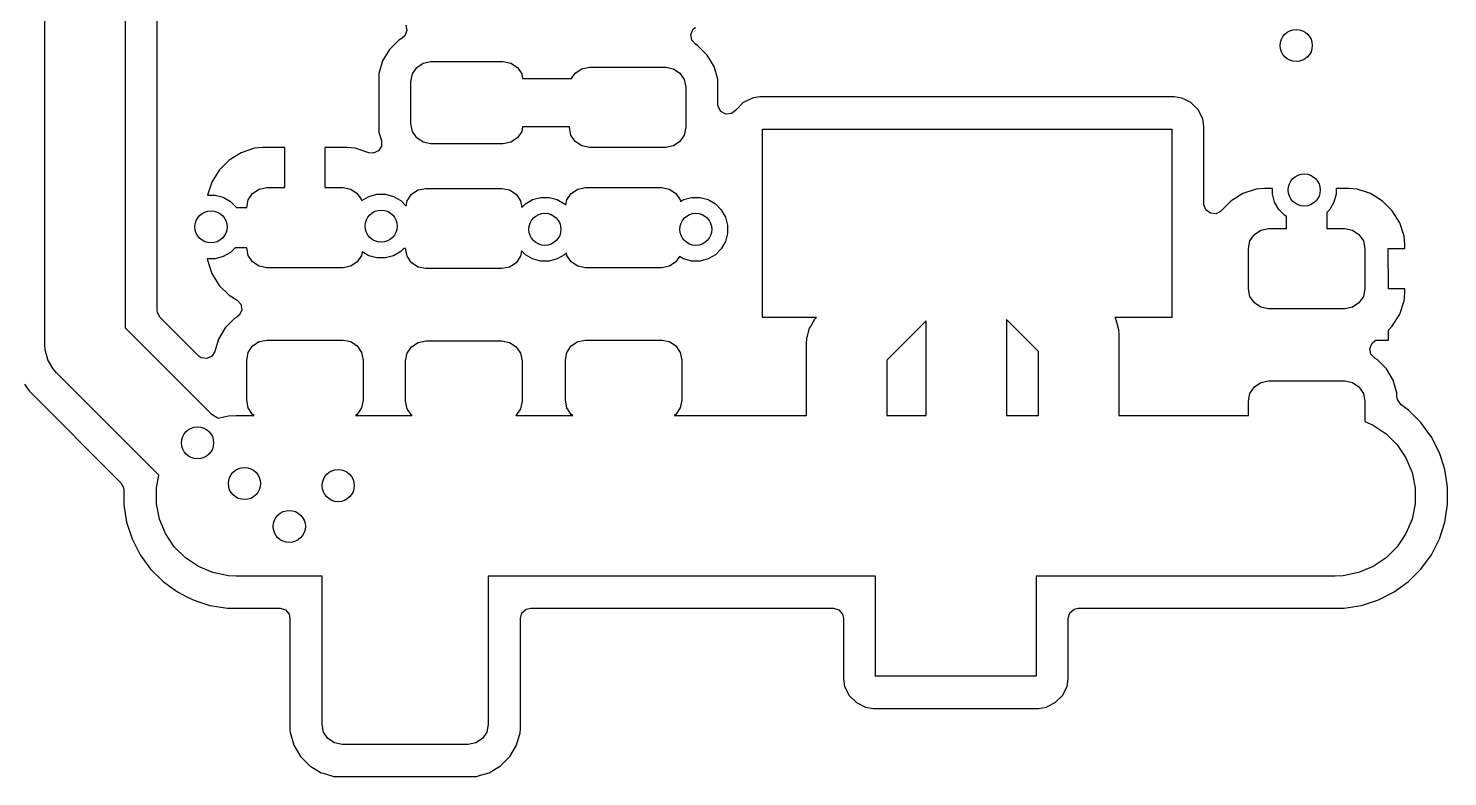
# Model space of a CAD drawing. Extents: x 0.71 to 7.56, y -5.16 to -0.79.
# Drawn here: x 6.032 to 6.728, y -2.327 to -1.96 of the extents above; entities that cross this region are included whole.
import ezdxf

# ---------------------------------------------------------------- set-up
doc = ezdxf.new("R2010")
doc.units = 0
doc.header["$MEASUREMENT"] = 0
doc.layers.add('BLACK', color=7, linetype='CONTINUOUS')

msp = doc.modelspace()

# ---------------------------------------------------------------- linework, layer by layer
at = {"layer": 'BLACK', "linetype": 'CONTINUOUS'}
for p, q in [((6.03976, -2.11519), (6.03976, -1.91122)), ((6.07913, -1.91122), (6.07913, -2.10704)), ((6.0949, -2.04606), (6.0949, -1.93177)), ((6.21736, -1.96114), (6.21631, -1.96369)), ((6.21687, -1.95844), (6.21736, -1.96114)), ((6.3566, -1.96319), (6.35765, -1.96064)), ((6.35765, -1.96064), (6.35889, -1.95955)), ((6.21331, -1.96582), (6.20874, -1.9704)), ((6.21499, -1.96483), (6.21331, -1.96582)), ((6.21331, -1.96582), (6.21331, -1.96582)), ((6.21631, -1.96369), (6.21499, -1.96483)), ((6.35709, -1.96589), (6.3566, -1.96319)), ((6.35897, -1.9679), (6.35709, -1.96589)), ((6.36011, -1.96858), (6.35897, -1.9679)), ((6.36469, -1.97315), (6.36011, -1.96858)), ((6.36011, -1.96858), (6.36011, -1.96858)), ((6.36011, -1.96858), (6.36011, -1.96858)), ((6.20544, -1.97597), (6.20364, -1.98218)), ((6.20874, -1.9704), (6.20544, -1.97597)), ((6.20544, -1.97597), (6.20544, -1.97597)), ((6.20874, -1.9704), (6.20874, -1.9704)), ((6.22537, -1.97713), (6.22913, -1.97638)), ((6.22913, -1.97638), (6.26457, -1.97638)), ((6.26457, -1.97638), (6.26833, -1.97713)), ((6.36798, -1.97872), (6.36469, -1.97315)), ((6.36469, -1.97315), (6.36469, -1.97315)), ((6.36469, -1.97315), (6.36469, -1.97315)), ((6.20364, -1.98218), (6.20352, -1.98363)), ((6.20352, -1.98363), (6.20352, -2.00948)), ((6.20364, -1.98218), (6.20364, -1.98218)), ((6.21929, -1.98622), (6.22004, -1.98245)), ((6.22004, -1.98245), (6.22217, -1.97926)), ((6.22217, -1.97926), (6.22537, -1.97713)), ((6.26833, -1.97713), (6.27153, -1.97926)), ((6.27153, -1.97926), (6.27366, -1.98245)), ((6.27366, -1.98245), (6.27412, -1.98474)), ((6.29811, -1.98474), (6.29993, -1.98202)), ((6.29993, -1.98202), (6.30312, -1.97988)), ((6.30312, -1.97988), (6.30689, -1.97913)), ((6.30689, -1.97913), (6.34429, -1.97913)), ((6.34429, -1.97913), (6.34806, -1.97988)), ((6.34806, -1.97988), (6.35125, -1.98202)), ((6.35125, -1.98202), (6.35338, -1.98521)), ((6.36979, -1.98494), (6.36798, -1.97872)), ((6.36798, -1.97872), (6.36798, -1.97872)), ((6.36798, -1.97872), (6.36798, -1.97872)), ((6.21929, -2.00689), (6.21929, -1.98622)), ((6.27412, -1.98474), (6.29811, -1.98474)), ((6.35338, -1.98521), (6.35413, -1.98898)), ((6.35413, -1.98898), (6.35413, -2.00866)), ((6.3699, -1.98639), (6.36979, -1.98494)), ((6.36979, -1.98494), (6.36979, -1.98494)), ((6.3699, -1.99731), (6.3699, -1.98639)), ((6.3699, -1.98639), (6.3699, -1.98639)), ((6.37003, -1.99842), (6.3699, -1.99731)), ((6.38235, -1.99653), (6.37882, -2.00007)), ((6.3868, -1.99427), (6.38235, -1.99653)), ((6.38235, -1.99653), (6.38235, -1.99653)), ((6.38235, -1.99653), (6.38235, -1.99653)), ((6.3873, -1.99419), (6.3868, -1.99427)), ((6.39049, -1.99368), (6.3873, -1.99419)), ((6.59376, -1.99368), (6.39049, -1.99368)), ((6.59745, -1.99427), (6.59376, -1.99368)), ((6.59888, -1.99499), (6.59745, -1.99427)), ((6.6019, -1.99653), (6.59888, -1.99499)), ((6.60543, -2.00007), (6.6019, -1.99653)), ((6.6019, -1.99653), (6.6019, -1.99653)), ((6.6019, -1.99653), (6.6019, -1.99653)), ((6.37138, -2.00081), (6.37003, -1.99842)), ((6.37381, -2.0021), (6.37138, -2.00081)), ((6.37655, -2.00186), (6.37381, -2.0021)), ((6.37854, -2.00033), (6.37655, -2.00186)), ((6.37855, -2.00034), (6.37854, -2.00033)), ((6.37859, -2.00029), (6.37855, -2.00034)), ((6.37873, -2.00018), (6.37859, -2.00029)), ((6.37882, -2.00007), (6.37873, -2.00018)), ((6.60544, -2.00007), (6.60543, -2.00007)), ((6.60543, -2.00007), (6.60543, -2.00007)), ((6.6077, -2.00452), (6.60544, -2.00007)), ((6.60829, -2.00821), (6.6077, -2.00452)), ((6.20352, -2.00948), (6.20364, -2.01093)), ((6.20364, -2.01093), (6.20364, -2.01093)), ((6.20364, -2.01093), (6.20485, -2.01511)), ((6.22004, -2.01066), (6.21929, -2.00689)), ((6.22217, -2.01385), (6.22004, -2.01066)), ((6.27366, -2.01066), (6.27153, -2.01385)), ((6.27412, -2.00837), (6.27366, -2.01066)), ((6.29705, -2.00837), (6.27412, -2.00837)), ((6.29705, -2.00866), (6.29705, -2.00837)), ((6.2978, -2.01243), (6.29705, -2.00866)), ((6.35413, -2.00866), (6.35338, -2.01243)), ((6.39173, -2.10197), (6.39173, -2.00945)), ((6.39173, -2.00945), (6.59252, -2.00945)), ((6.59252, -2.00945), (6.59252, -2.10197)), ((6.60829, -2.04624), (6.60829, -2.00821)), ((6.60829, -2.00821), (6.60829, -2.00821)), ((6.14665, -2.0185), (6.14261, -2.01892)), ((6.15748, -2.0185), (6.14665, -2.0185)), ((6.14665, -2.0185), (6.14665, -2.0185)), ((6.15748, -2.03819), (6.15748, -2.0185)), ((6.18799, -2.0185), (6.17717, -2.0185)), ((6.17717, -2.0185), (6.17717, -2.03819)), ((6.19204, -2.01892), (6.18799, -2.0185)), ((6.20484, -2.01786), (6.20335, -2.02017)), ((6.20485, -2.01511), (6.20484, -2.01786)), ((6.22537, -2.01598), (6.22217, -2.01385)), ((6.22913, -2.01673), (6.22537, -2.01598)), ((6.26457, -2.01673), (6.22913, -2.01673)), ((6.26833, -2.01598), (6.26457, -2.01673)), ((6.27153, -2.01385), (6.26833, -2.01598)), ((6.29993, -2.01562), (6.2978, -2.01243)), ((6.30312, -2.01775), (6.29993, -2.01562)), ((6.30689, -2.0185), (6.30312, -2.01775)), ((6.34429, -2.0185), (6.30689, -2.0185)), ((6.34806, -2.01775), (6.34429, -2.0185)), ((6.35125, -2.01562), (6.34806, -2.01775)), ((6.35338, -2.01243), (6.35125, -2.01562)), ((6.13018, -2.02471), (6.1253, -2.02959)), ((6.13606, -2.02109), (6.13018, -2.02471)), ((6.14261, -2.01892), (6.13606, -2.02109)), ((6.13606, -2.02109), (6.13606, -2.02109)), ((6.19863, -2.0211), (6.19204, -2.01892)), ((6.19204, -2.01892), (6.19204, -2.01892)), ((6.20084, -2.0213), (6.19863, -2.0211)), ((6.20335, -2.02017), (6.20084, -2.0213)), ((6.1253, -2.02959), (6.12168, -2.03547)), ((6.12168, -2.03547), (6.11956, -2.04187)), ((6.12168, -2.03547), (6.12168, -2.03547)), ((6.14166, -2.04107), (6.14486, -2.03894)), ((6.14486, -2.03894), (6.14862, -2.03819)), ((6.14862, -2.03819), (6.15748, -2.03819)), ((6.17717, -2.03819), (6.18602, -2.03819)), ((6.18602, -2.03819), (6.18979, -2.03894)), ((6.18979, -2.03894), (6.19298, -2.04107)), ((6.21962, -2.04147), (6.22281, -2.03933)), ((6.22281, -2.03933), (6.22657, -2.03858)), ((6.22657, -2.03858), (6.26398, -2.03858)), ((6.26398, -2.03858), (6.26774, -2.03933)), ((6.26774, -2.03933), (6.27094, -2.04147)), ((6.29796, -2.04107), (6.30115, -2.03894)), ((6.30115, -2.03894), (6.30492, -2.03819)), ((6.30492, -2.03819), (6.34232, -2.03819)), ((6.34232, -2.03819), (6.34609, -2.03894)), ((6.34609, -2.03894), (6.34928, -2.04107)), ((6.63395, -2.039), (6.6274, -2.04117)), ((6.63799, -2.03858), (6.63395, -2.039)), ((6.64187, -2.03858), (6.63799, -2.03858)), ((6.63799, -2.03858), (6.63799, -2.03858)), ((6.64187, -2.04143), (6.64187, -2.03858)), ((6.67933, -2.03858), (6.67309, -2.03858)), ((6.67309, -2.03858), (6.67309, -2.04143)), ((6.68337, -2.039), (6.67933, -2.03858)), ((6.68993, -2.04117), (6.68337, -2.039)), ((6.68337, -2.039), (6.68337, -2.039)), ((6.0949, -2.09848), (6.0949, -2.04606)), ((6.11956, -2.04187), (6.12332, -2.04187)), ((6.12332, -2.04187), (6.12729, -2.04293)), ((6.12729, -2.04293), (6.13085, -2.04499)), ((6.13085, -2.04499), (6.13375, -2.04789)), ((6.13878, -2.04803), (6.13953, -2.04426)), ((6.13953, -2.04426), (6.14166, -2.04107)), ((6.19298, -2.04107), (6.19512, -2.04426)), ((6.19512, -2.04426), (6.19518, -2.04457)), ((6.19518, -2.04457), (6.1987, -2.04254)), ((6.1987, -2.04254), (6.20267, -2.04147)), ((6.20267, -2.04147), (6.20678, -2.04147)), ((6.20678, -2.04147), (6.21075, -2.04254)), ((6.21075, -2.04254), (6.21431, -2.04459)), ((6.21431, -2.04459), (6.21697, -2.04725)), ((6.21697, -2.04725), (6.21748, -2.04466)), ((6.21748, -2.04466), (6.21962, -2.04147)), ((6.27094, -2.04147), (6.27307, -2.04466)), ((6.27307, -2.04466), (6.27372, -2.0479)), ((6.27372, -2.0479), (6.27545, -2.04617)), ((6.27545, -2.04617), (6.27901, -2.04411)), ((6.27901, -2.04411), (6.28298, -2.04305)), ((6.28298, -2.04305), (6.28709, -2.04305)), ((6.28709, -2.04305), (6.29107, -2.04411)), ((6.29107, -2.04411), (6.29463, -2.04617)), ((6.29463, -2.04617), (6.29531, -2.04685)), ((6.29531, -2.04685), (6.29583, -2.04426)), ((6.29583, -2.04426), (6.29796, -2.04107)), ((6.34928, -2.04107), (6.35142, -2.04426)), ((6.35142, -2.04426), (6.35155, -2.04496)), ((6.35155, -2.04496), (6.35303, -2.04411)), ((6.35303, -2.04411), (6.357, -2.04305)), ((6.357, -2.04305), (6.36111, -2.04305)), ((6.36111, -2.04305), (6.36508, -2.04411)), ((6.36508, -2.04411), (6.36864, -2.04617)), ((6.36864, -2.04617), (6.37155, -2.04907)), ((6.6083, -2.04659), (6.60829, -2.04624)), ((6.62152, -2.04479), (6.61662, -2.04969)), ((6.6274, -2.04117), (6.62152, -2.04479)), ((6.6274, -2.04117), (6.6274, -2.04117)), ((6.64293, -2.0454), (6.64187, -2.04143)), ((6.64499, -2.04896), (6.64293, -2.0454)), ((6.67203, -2.0454), (6.66997, -2.04896)), ((6.67309, -2.04143), (6.67203, -2.0454)), ((6.6958, -2.04479), (6.68993, -2.04117)), ((6.68993, -2.04117), (6.68993, -2.04117)), ((6.69867, -2.04766), (6.6958, -2.04479)), ((6.13375, -2.04789), (6.13383, -2.04803)), ((6.13383, -2.04803), (6.13878, -2.04803)), ((6.37155, -2.04907), (6.3736, -2.05263)), ((6.3736, -2.05263), (6.37467, -2.05661)), ((6.60926, -2.04916), (6.6083, -2.04659)), ((6.61146, -2.05081), (6.60926, -2.04916)), ((6.61421, -2.05101), (6.61146, -2.05081)), ((6.61662, -2.04969), (6.61421, -2.05101)), ((6.64789, -2.05186), (6.64499, -2.04896)), ((6.64882, -2.0524), (6.64789, -2.05186)), ((6.64882, -2.05827), (6.64882, -2.0524)), ((6.66997, -2.04896), (6.6685, -2.05043)), ((6.6685, -2.05043), (6.6685, -2.05827)), ((6.70068, -2.04967), (6.69867, -2.04766)), ((6.70431, -2.05555), (6.70068, -2.04967)), ((6.37467, -2.05661), (6.37467, -2.06072)), ((6.633, -2.06115), (6.63619, -2.05902)), ((6.63619, -2.05902), (6.63996, -2.05827)), ((6.63996, -2.05827), (6.64882, -2.05827)), ((6.6685, -2.05827), (6.67736, -2.05827)), ((6.67736, -2.05827), (6.68113, -2.05902)), ((6.68113, -2.05902), (6.68432, -2.06115)), ((6.70648, -2.0621), (6.70431, -2.05555)), ((6.70431, -2.05555), (6.70431, -2.05555)), ((6.3736, -2.06469), (6.37155, -2.06825)), ((6.37467, -2.06072), (6.3736, -2.06469)), ((6.63012, -2.06811), (6.63087, -2.06434)), ((6.63087, -2.06434), (6.633, -2.06115)), ((6.68432, -2.06115), (6.68646, -2.06434)), ((6.68646, -2.06434), (6.6872, -2.06811)), ((6.70689, -2.06614), (6.70648, -2.0621)), ((6.70689, -2.06811), (6.70689, -2.06614)), ((6.70689, -2.06614), (6.70689, -2.06614)), ((6.12332, -2.07309), (6.11944, -2.07309)), ((6.11944, -2.07309), (6.11951, -2.07373)), ((6.11951, -2.07373), (6.12168, -2.08028)), ((6.12729, -2.07203), (6.12332, -2.07309)), ((6.13085, -2.06997), (6.12729, -2.07203)), ((6.1331, -2.06772), (6.13085, -2.06997)), ((6.13878, -2.06772), (6.1331, -2.06772)), ((6.13953, -2.07148), (6.13878, -2.06772)), ((6.14166, -2.07468), (6.13953, -2.07148)), ((6.19512, -2.07148), (6.19298, -2.07468)), ((6.19546, -2.06977), (6.19512, -2.07148)), ((6.1987, -2.07164), (6.19546, -2.06977)), ((6.20267, -2.0727), (6.1987, -2.07164)), ((6.20678, -2.0727), (6.20267, -2.0727)), ((6.21075, -2.07164), (6.20678, -2.0727)), ((6.21431, -2.06958), (6.21075, -2.07164)), ((6.21578, -2.06811), (6.21431, -2.06958)), ((6.21673, -2.06811), (6.21578, -2.06811)), ((6.21748, -2.07188), (6.21673, -2.06811)), ((6.21962, -2.07507), (6.21748, -2.07188)), ((6.27307, -2.07188), (6.27094, -2.07507)), ((6.27358, -2.06929), (6.27307, -2.07188)), ((6.27545, -2.07116), (6.27358, -2.06929)), ((6.27901, -2.07321), (6.27545, -2.07116)), ((6.28298, -2.07427), (6.27901, -2.07321)), ((6.28709, -2.07427), (6.28298, -2.07427)), ((6.29107, -2.07321), (6.28709, -2.07427)), ((6.29463, -2.07116), (6.29107, -2.07321)), ((6.29557, -2.07021), (6.29463, -2.07116)), ((6.29583, -2.07148), (6.29557, -2.07021)), ((6.29796, -2.07468), (6.29583, -2.07148)), ((6.35103, -2.07206), (6.34928, -2.07468)), ((6.35303, -2.07321), (6.35103, -2.07206)), ((6.357, -2.07427), (6.35303, -2.07321)), ((6.36111, -2.07427), (6.357, -2.07427)), ((6.36508, -2.07321), (6.36111, -2.07427)), ((6.36864, -2.07116), (6.36508, -2.07321)), ((6.37155, -2.06825), (6.36864, -2.07116)), ((6.63012, -2.0878), (6.63012, -2.06811)), ((6.6872, -2.06811), (6.6872, -2.0878)), ((6.69876, -2.0878), (6.69871, -2.06811)), ((6.69871, -2.06811), (6.70689, -2.06811)), ((6.12168, -2.08028), (6.12168, -2.08028)), ((6.12168, -2.08028), (6.1253, -2.08616)), ((6.14486, -2.07681), (6.14166, -2.07468)), ((6.14862, -2.07756), (6.14486, -2.07681)), ((6.18602, -2.07756), (6.14862, -2.07756)), ((6.18979, -2.07681), (6.18602, -2.07756)), ((6.19298, -2.07468), (6.18979, -2.07681)), ((6.22281, -2.0772), (6.21962, -2.07507)), ((6.22657, -2.07795), (6.22281, -2.0772)), ((6.26398, -2.07795), (6.22657, -2.07795)), ((6.26774, -2.0772), (6.26398, -2.07795)), ((6.27094, -2.07507), (6.26774, -2.0772)), ((6.30115, -2.07681), (6.29796, -2.07468)), ((6.30492, -2.07756), (6.30115, -2.07681)), ((6.34232, -2.07756), (6.30492, -2.07756)), ((6.34609, -2.07681), (6.34232, -2.07756)), ((6.34928, -2.07468), (6.34609, -2.07681)), ((6.1253, -2.08616), (6.13018, -2.09104)), ((6.63087, -2.09156), (6.63012, -2.0878)), ((6.6872, -2.0878), (6.68646, -2.09156)), ((6.70689, -2.0878), (6.69876, -2.0878)), ((6.70689, -2.08976), (6.70689, -2.0878)), ((6.13018, -2.09104), (6.13402, -2.0934)), ((6.13402, -2.0934), (6.13586, -2.09545)), ((6.633, -2.09476), (6.63087, -2.09156)), ((6.63619, -2.09689), (6.633, -2.09476)), ((6.68432, -2.09476), (6.68113, -2.09689)), ((6.68646, -2.09156), (6.68432, -2.09476)), ((6.70431, -2.10036), (6.70648, -2.09381)), ((6.70648, -2.09381), (6.70689, -2.08976)), ((6.70648, -2.09381), (6.70648, -2.09381)), ((6.70689, -2.08976), (6.70689, -2.08976)), ((6.09501, -2.09952), (6.0949, -2.09848)), ((6.09633, -2.10193), (6.09501, -2.09952)), ((6.11505, -2.12066), (6.09633, -2.10193)), ((6.13394, -2.10176), (6.1328, -2.10244)), ((6.13521, -2.10069), (6.13394, -2.10176)), ((6.1363, -2.09816), (6.13521, -2.10069)), ((6.13586, -2.09545), (6.1363, -2.09816)), ((6.41817, -2.10197), (6.39173, -2.10197)), ((6.41745, -2.10278), (6.41817, -2.10197)), ((6.59252, -2.10197), (6.5645, -2.10197)), ((6.5645, -2.10197), (6.56487, -2.10262)), ((6.63996, -2.09764), (6.63619, -2.09689)), ((6.67736, -2.09764), (6.63996, -2.09764)), ((6.68113, -2.09689), (6.67736, -2.09764)), ((6.70068, -2.10623), (6.70431, -2.10036)), ((6.70431, -2.10036), (6.70431, -2.10036)), ((6.07913, -2.10704), (6.12131, -2.14921)), ((6.12823, -2.10701), (6.12493, -2.11258)), ((6.1328, -2.10244), (6.12823, -2.10701)), ((6.12823, -2.10701), (6.12823, -2.10701)), ((6.1328, -2.10244), (6.1328, -2.10244)), ((6.41355, -2.11219), (6.41488, -2.10723)), ((6.41488, -2.10723), (6.41534, -2.10645)), ((6.41534, -2.10645), (6.41745, -2.10278)), ((6.41745, -2.10278), (6.41745, -2.10278)), ((6.47205, -2.10363), (6.45276, -2.12292)), ((6.47205, -2.15003), (6.47205, -2.10363)), ((6.52717, -2.11859), (6.51142, -2.10284)), ((6.51142, -2.10284), (6.51142, -2.15003)), ((6.56487, -2.10262), (6.56504, -2.1029)), ((6.56504, -2.1029), (6.56637, -2.10786)), ((6.56637, -2.10786), (6.56637, -2.10786)), ((6.56637, -2.10786), (6.56654, -2.11043)), ((6.69881, -2.10811), (6.70068, -2.10623)), ((6.69882, -2.11299), (6.69881, -2.10811)), ((6.03993, -2.11776), (6.03976, -2.11519)), ((6.12493, -2.11258), (6.12319, -2.11857)), ((6.12493, -2.11258), (6.12493, -2.11258)), ((6.13953, -2.11907), (6.14166, -2.11587)), ((6.14166, -2.11587), (6.14486, -2.11374)), ((6.14486, -2.11374), (6.14862, -2.11299)), ((6.14862, -2.11299), (6.18602, -2.11299)), ((6.18602, -2.11299), (6.18979, -2.11374)), ((6.18979, -2.11374), (6.19298, -2.11587)), ((6.19298, -2.11587), (6.19512, -2.11907)), ((6.21962, -2.11627), (6.22281, -2.11414)), ((6.22281, -2.11414), (6.22657, -2.11339)), ((6.22657, -2.11339), (6.26398, -2.11339)), ((6.26398, -2.11339), (6.26774, -2.11414)), ((6.26774, -2.11414), (6.27094, -2.11627)), ((6.29583, -2.11907), (6.29796, -2.11587)), ((6.29796, -2.11587), (6.30115, -2.11374)), ((6.30115, -2.11374), (6.30492, -2.11299)), ((6.30492, -2.11299), (6.34232, -2.11299)), ((6.34232, -2.11299), (6.34609, -2.11374)), ((6.34609, -2.11374), (6.34928, -2.11587)), ((6.34928, -2.11587), (6.35142, -2.11907)), ((6.41339, -2.11476), (6.41355, -2.11219)), ((6.41339, -2.15003), (6.41339, -2.11476)), ((6.41355, -2.11219), (6.41355, -2.11219)), ((6.56654, -2.11043), (6.56654, -2.15003)), ((6.68967, -2.11712), (6.69072, -2.11458)), ((6.69072, -2.11458), (6.69196, -2.11348)), ((6.69196, -2.11348), (6.69262, -2.11308)), ((6.69262, -2.11308), (6.69882, -2.11299)), ((6.04121, -2.12252), (6.03993, -2.11776)), ((6.03993, -2.11776), (6.03993, -2.11776)), ((6.04126, -2.12272), (6.04121, -2.12252)), ((6.04383, -2.12717), (6.04126, -2.12272)), ((6.11553, -2.12098), (6.11505, -2.12066)), ((6.11649, -2.12165), (6.11553, -2.12098)), ((6.11921, -2.12203), (6.11649, -2.12165)), ((6.12168, -2.1209), (6.11921, -2.12203)), ((6.12171, -2.12088), (6.12168, -2.1209)), ((6.12319, -2.11857), (6.12171, -2.12088)), ((6.13878, -2.12283), (6.13953, -2.11907)), ((6.13878, -2.14252), (6.13878, -2.12283)), ((6.19512, -2.11907), (6.19587, -2.12283)), ((6.19587, -2.12283), (6.19587, -2.14252)), ((6.21673, -2.12323), (6.21748, -2.11946)), ((6.21748, -2.11946), (6.21962, -2.11627)), ((6.27094, -2.11627), (6.27307, -2.11946)), ((6.27307, -2.11946), (6.27382, -2.12323)), ((6.29508, -2.12283), (6.29583, -2.11907)), ((6.29508, -2.14252), (6.29508, -2.12283)), ((6.35142, -2.11907), (6.35217, -2.12283)), ((6.35217, -2.12283), (6.35217, -2.14252)), ((6.45276, -2.12292), (6.45276, -2.15003)), ((6.52717, -2.15003), (6.52717, -2.11859)), ((6.69016, -2.11983), (6.68967, -2.11712)), ((6.69204, -2.12184), (6.69016, -2.11983)), ((6.69318, -2.12252), (6.69204, -2.12184)), ((6.69776, -2.12709), (6.69318, -2.12252)), ((6.69318, -2.12252), (6.69318, -2.12252)), ((6.69318, -2.12252), (6.69318, -2.12252)), ((6.04553, -2.12911), (6.04383, -2.12717)), ((6.04383, -2.12717), (6.04383, -2.12717)), ((6.09572, -2.1793), (6.04553, -2.12911)), ((6.21673, -2.14291), (6.21673, -2.12323)), ((6.27382, -2.12323), (6.27382, -2.14291)), ((6.70105, -2.13266), (6.69776, -2.12709)), ((6.69776, -2.12709), (6.69776, -2.12709)), ((6.69776, -2.12709), (6.69776, -2.12709)), ((6.02979, -2.13461), (6.03191, -2.13779)), ((6.63087, -2.13915), (6.633, -2.13595)), ((6.633, -2.13595), (6.63619, -2.13382)), ((6.63619, -2.13382), (6.63996, -2.13307)), ((6.63996, -2.13307), (6.67736, -2.13307)), ((6.67736, -2.13307), (6.68113, -2.13382)), ((6.68113, -2.13382), (6.68432, -2.13595)), ((6.68432, -2.13595), (6.68646, -2.13915)), ((6.70138, -2.13378), (6.70105, -2.13266)), ((6.70286, -2.13888), (6.70138, -2.13378)), ((6.03191, -2.13779), (6.03191, -2.13779)), ((6.03191, -2.13779), (6.07709, -2.18297)), ((6.13953, -2.14629), (6.13878, -2.14252)), ((6.19587, -2.14252), (6.19512, -2.14629)), ((6.21748, -2.14668), (6.21673, -2.14291)), ((6.27382, -2.14291), (6.27307, -2.14668)), ((6.29583, -2.14629), (6.29508, -2.14252)), ((6.35217, -2.14252), (6.35142, -2.14629)), ((6.63012, -2.14291), (6.63087, -2.13915)), ((6.63012, -2.15003), (6.63012, -2.14291)), ((6.68646, -2.13915), (6.6872, -2.14291)), ((6.6872, -2.14291), (6.6872, -2.15302)), ((6.70297, -2.14033), (6.70286, -2.13888)), ((6.70286, -2.13888), (6.70286, -2.13888)), ((6.70297, -2.14078), (6.70297, -2.14033)), ((6.70297, -2.14033), (6.70297, -2.14033)), ((6.70331, -2.14255), (6.70297, -2.14078)), ((6.70498, -2.14473), (6.70331, -2.14255)), ((6.12131, -2.14921), (6.12425, -2.15091)), ((6.12425, -2.15091), (6.1246, -2.15126)), ((6.1246, -2.15126), (6.1298, -2.15022)), ((6.1298, -2.15022), (6.13366, -2.15003)), ((6.13366, -2.15003), (6.14249, -2.15003)), ((6.14166, -2.14948), (6.13953, -2.14629)), ((6.14249, -2.15003), (6.14166, -2.14948)), ((6.19298, -2.14948), (6.19216, -2.15003)), ((6.19216, -2.15003), (6.21985, -2.15003)), ((6.19512, -2.14629), (6.19298, -2.14948)), ((6.21962, -2.14987), (6.21748, -2.14668)), ((6.21985, -2.15003), (6.21962, -2.14987)), ((6.27094, -2.14987), (6.2707, -2.15003)), ((6.2707, -2.15003), (6.29879, -2.15003)), ((6.27307, -2.14668), (6.27094, -2.14987)), ((6.29796, -2.14948), (6.29583, -2.14629)), ((6.29879, -2.15003), (6.29796, -2.14948)), ((6.34928, -2.14948), (6.34846, -2.15003)), ((6.34846, -2.15003), (6.41339, -2.15003)), ((6.35142, -2.14629), (6.34928, -2.14948)), ((6.45276, -2.15003), (6.47205, -2.15003)), ((6.51142, -2.15003), (6.52717, -2.15003)), ((6.56654, -2.15003), (6.63012, -2.15003)), ((6.70858, -2.14734), (6.70498, -2.14473)), ((6.71472, -2.15348), (6.70858, -2.14734)), ((6.70858, -2.14734), (6.70858, -2.14734)), ((6.6872, -2.15302), (6.69122, -2.15468)), ((6.69122, -2.15468), (6.69764, -2.15897)), ((6.71904, -2.15944), (6.71472, -2.15348)), ((6.71472, -2.15348), (6.71472, -2.15348)), ((6.69764, -2.15897), (6.70309, -2.16443)), ((6.70309, -2.16443), (6.70738, -2.17084)), ((6.71982, -2.1605), (6.71904, -2.15944)), ((6.7217, -2.16419), (6.71982, -2.1605)), ((6.72376, -2.16824), (6.7217, -2.16419)), ((6.70738, -2.17084), (6.71034, -2.17797)), ((6.72476, -2.17133), (6.72376, -2.16824)), ((6.72376, -2.16824), (6.72376, -2.16824)), ((6.72644, -2.17649), (6.72476, -2.17133)), ((6.71034, -2.17797), (6.71184, -2.18554)), ((6.7278, -2.18506), (6.72644, -2.17649)), ((6.07709, -2.18297), (6.07841, -2.18539)), ((6.07841, -2.18539), (6.07852, -2.18642)), ((6.09448, -2.18554), (6.09572, -2.1793)), ((6.09448, -2.19326), (6.09448, -2.18554)), ((6.71184, -2.18554), (6.71184, -2.19326)), ((6.7278, -2.19374), (6.7278, -2.18506)), ((6.07852, -2.18642), (6.07852, -2.19374)), ((6.07852, -2.19374), (6.07888, -2.19599)), ((6.07888, -2.19599), (6.07988, -2.20231)), ((6.09599, -2.20083), (6.09448, -2.19326)), ((6.71184, -2.19326), (6.71034, -2.20083)), ((6.72644, -2.20231), (6.7278, -2.19374)), ((6.07988, -2.20231), (6.08256, -2.21057)), ((6.09894, -2.20796), (6.09599, -2.20083)), ((6.71034, -2.20083), (6.70738, -2.20796)), ((6.72376, -2.21057), (6.72644, -2.20231)), ((6.08256, -2.21057), (6.08256, -2.21057)), ((6.08256, -2.21057), (6.08483, -2.21502)), ((6.10323, -2.21438), (6.09894, -2.20796)), ((6.70738, -2.20796), (6.70309, -2.21438)), ((6.71982, -2.2183), (6.72376, -2.21057)), ((6.08483, -2.21502), (6.08649, -2.21828)), ((6.08649, -2.21828), (6.0865, -2.2183)), ((6.0865, -2.2183), (6.0916, -2.22532)), ((6.10869, -2.21984), (6.10323, -2.21438)), ((6.1151, -2.22412), (6.10869, -2.21984)), ((6.69764, -2.21984), (6.69122, -2.22412)), ((6.70309, -2.21438), (6.69764, -2.21984)), ((6.71472, -2.22532), (6.71982, -2.2183)), ((6.0916, -2.22532), (6.0916, -2.22532)), ((6.0916, -2.22532), (6.09774, -2.23146)), ((6.12223, -2.22708), (6.1151, -2.22412)), ((6.1298, -2.22858), (6.12223, -2.22708)), ((6.68409, -2.22708), (6.67652, -2.22858)), ((6.69122, -2.22412), (6.68409, -2.22708)), ((6.70858, -2.23146), (6.71472, -2.22532)), ((6.09774, -2.23146), (6.09774, -2.23146)), ((6.09774, -2.23146), (6.1009, -2.23375)), ((6.1009, -2.23375), (6.10476, -2.23656)), ((6.13366, -2.22877), (6.1298, -2.22858)), ((6.17575, -2.22877), (6.13366, -2.22877)), ((6.17575, -2.30154), (6.17575, -2.22877)), ((6.43266, -2.22877), (6.25724, -2.22877)), ((6.25724, -2.22877), (6.25724, -2.30154)), ((6.44724, -2.22877), (6.43266, -2.22877)), ((6.44724, -2.27795), (6.44724, -2.22877)), ((6.54766, -2.22877), (6.52598, -2.22877)), ((6.52598, -2.22877), (6.52598, -2.27795)), ((6.67266, -2.22877), (6.54766, -2.22877)), ((6.67652, -2.22858), (6.67266, -2.22877)), ((6.70156, -2.23656), (6.70858, -2.23146)), ((6.10476, -2.23656), (6.10948, -2.23896)), ((6.10948, -2.23896), (6.1125, -2.2405)), ((6.1125, -2.2405), (6.1125, -2.2405)), ((6.1125, -2.2405), (6.11475, -2.24123)), ((6.11475, -2.24123), (6.12075, -2.24318)), ((6.68557, -2.24318), (6.69383, -2.2405)), ((6.69383, -2.2405), (6.70156, -2.23656)), ((6.12075, -2.24318), (6.12932, -2.24454)), ((6.12932, -2.24454), (6.1551, -2.24454)), ((6.1551, -2.24454), (6.15774, -2.24531)), ((6.15774, -2.24531), (6.15954, -2.24739)), ((6.15954, -2.24739), (6.15998, -2.24942)), ((6.27301, -2.24942), (6.27379, -2.24678)), ((6.27379, -2.24678), (6.27587, -2.24498)), ((6.27587, -2.24498), (6.27789, -2.24454)), ((6.27789, -2.24454), (6.42659, -2.24454)), ((6.42659, -2.24454), (6.42923, -2.24531)), ((6.42923, -2.24531), (6.43104, -2.24739)), ((6.43104, -2.24739), (6.43148, -2.24942)), ((6.54175, -2.24942), (6.54253, -2.24678)), ((6.54253, -2.24678), (6.54461, -2.24498)), ((6.54461, -2.24498), (6.54663, -2.24454)), ((6.54663, -2.24454), (6.677, -2.24454)), ((6.677, -2.24454), (6.68557, -2.24318)), ((6.677, -2.24454), (6.677, -2.24454)), ((6.15998, -2.24942), (6.15998, -2.30413)), ((6.27301, -2.30413), (6.27301, -2.24942)), ((6.43148, -2.24942), (6.43148, -2.27919)), ((6.54175, -2.27919), (6.54175, -2.24942)), ((6.43148, -2.27919), (6.43206, -2.28289)), ((6.43206, -2.28289), (6.43433, -2.28734)), ((6.52598, -2.27795), (6.44724, -2.27795)), ((6.5389, -2.28734), (6.54117, -2.28289)), ((6.54117, -2.28289), (6.54175, -2.27919)), ((6.54117, -2.28289), (6.54117, -2.28289)), ((6.54117, -2.28289), (6.54117, -2.28289)), ((6.43433, -2.28734), (6.43433, -2.28734)), ((6.43433, -2.28734), (6.43433, -2.28734)), ((6.43433, -2.28734), (6.43786, -2.29087)), ((6.53537, -2.29087), (6.5389, -2.28734)), ((6.43786, -2.29087), (6.43786, -2.29087)), ((6.43786, -2.29087), (6.43786, -2.29087)), ((6.43786, -2.29087), (6.44231, -2.29314)), ((6.44231, -2.29314), (6.44231, -2.29314)), ((6.44231, -2.29314), (6.446, -2.29372)), ((6.446, -2.29372), (6.446, -2.29372)), ((6.446, -2.29372), (6.52723, -2.29372)), ((6.52723, -2.29372), (6.53092, -2.29314)), ((6.53092, -2.29314), (6.53537, -2.29087)), ((6.15998, -2.30413), (6.16009, -2.30558)), ((6.1765, -2.30531), (6.17575, -2.30154)), ((6.25724, -2.30154), (6.25649, -2.30531)), ((6.27293, -2.30523), (6.27301, -2.30413)), ((6.16009, -2.30558), (6.16009, -2.30558)), ((6.16009, -2.30558), (6.1619, -2.3118)), ((6.17863, -2.3085), (6.1765, -2.30531)), ((6.18182, -2.31064), (6.17863, -2.3085)), ((6.18559, -2.31139), (6.18182, -2.31064)), ((6.25117, -2.31064), (6.2474, -2.31139)), ((6.25436, -2.3085), (6.25117, -2.31064)), ((6.25649, -2.30531), (6.25436, -2.3085)), ((6.27109, -2.3118), (6.27288, -2.30563)), ((6.27288, -2.30563), (6.2729, -2.30558)), ((6.2729, -2.30558), (6.27293, -2.30523)), ((6.2729, -2.30558), (6.2729, -2.30558)), ((6.1619, -2.3118), (6.1619, -2.3118)), ((6.1619, -2.3118), (6.16519, -2.31736)), ((6.16519, -2.31736), (6.16519, -2.31736)), ((6.16519, -2.31736), (6.16977, -2.32194)), ((6.2474, -2.31139), (6.18559, -2.31139)), ((6.26322, -2.32194), (6.2678, -2.31736)), ((6.2678, -2.31736), (6.27109, -2.3118)), ((6.16977, -2.32194), (6.16977, -2.32194)), ((6.16977, -2.32194), (6.16977, -2.32194)), ((6.16977, -2.32194), (6.17534, -2.32523)), ((6.25765, -2.32523), (6.26322, -2.32194)), ((6.17534, -2.32523), (6.17628, -2.32551)), ((6.17628, -2.32551), (6.18155, -2.32704)), ((6.18155, -2.32704), (6.18155, -2.32704)), ((6.18155, -2.32704), (6.18155, -2.32704)), ((6.18155, -2.32704), (6.183, -2.32715)), ((6.183, -2.32715), (6.183, -2.32715)), ((6.183, -2.32715), (6.24999, -2.32715)), ((6.24999, -2.32715), (6.25144, -2.32704)), ((6.24999, -2.32715), (6.24999, -2.32715)), ((6.25144, -2.32704), (6.25345, -2.32645)), ((6.25144, -2.32704), (6.25144, -2.32704)), ((6.25144, -2.32704), (6.25144, -2.32704)), ((6.25345, -2.32645), (6.25765, -2.32523))]:
    msp.add_line(p, q, dxfattribs=at)
at = {"layer": 'BLACK'}
for centre in [(6.65354, -1.9685), (6.65748, -2.03937), (6.12126, -2.05748), (6.20472, -2.05709), (6.28504, -2.05866), (6.35906, -2.05866), (6.11466, -2.1634), (6.13766, -2.1834), (6.18366, -2.1844), (6.15966, -2.2044)]:
    msp.add_circle(centre, 0.00787, dxfattribs=at)

doc.saveas('drawing.dxf')
